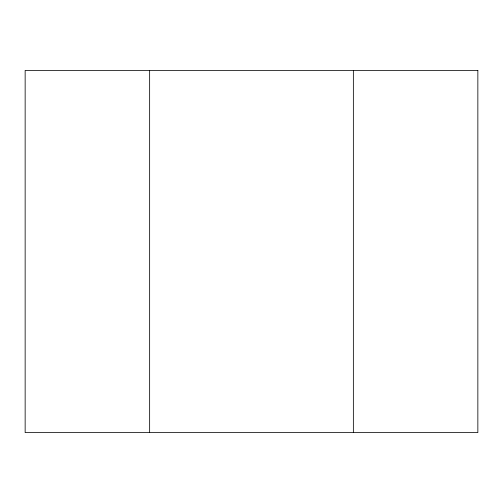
<?xml version="1.0" encoding="UTF-8"?>
<svg xmlns="http://www.w3.org/2000/svg" width="503" height="503" viewBox="0 0 503 503"><rect width="100%" height="100%" fill="white"/><g stroke="black" fill="none" stroke-linecap="round" stroke-linejoin="round"><path stroke-width="0.75" d="M353.358 70.42L353.358 432.58M149.643 70.42L149.643 432.58M477.85 70.42L25.15 70.42L25.15 432.58L477.85 432.58L477.85 70.42"/></g></svg>
